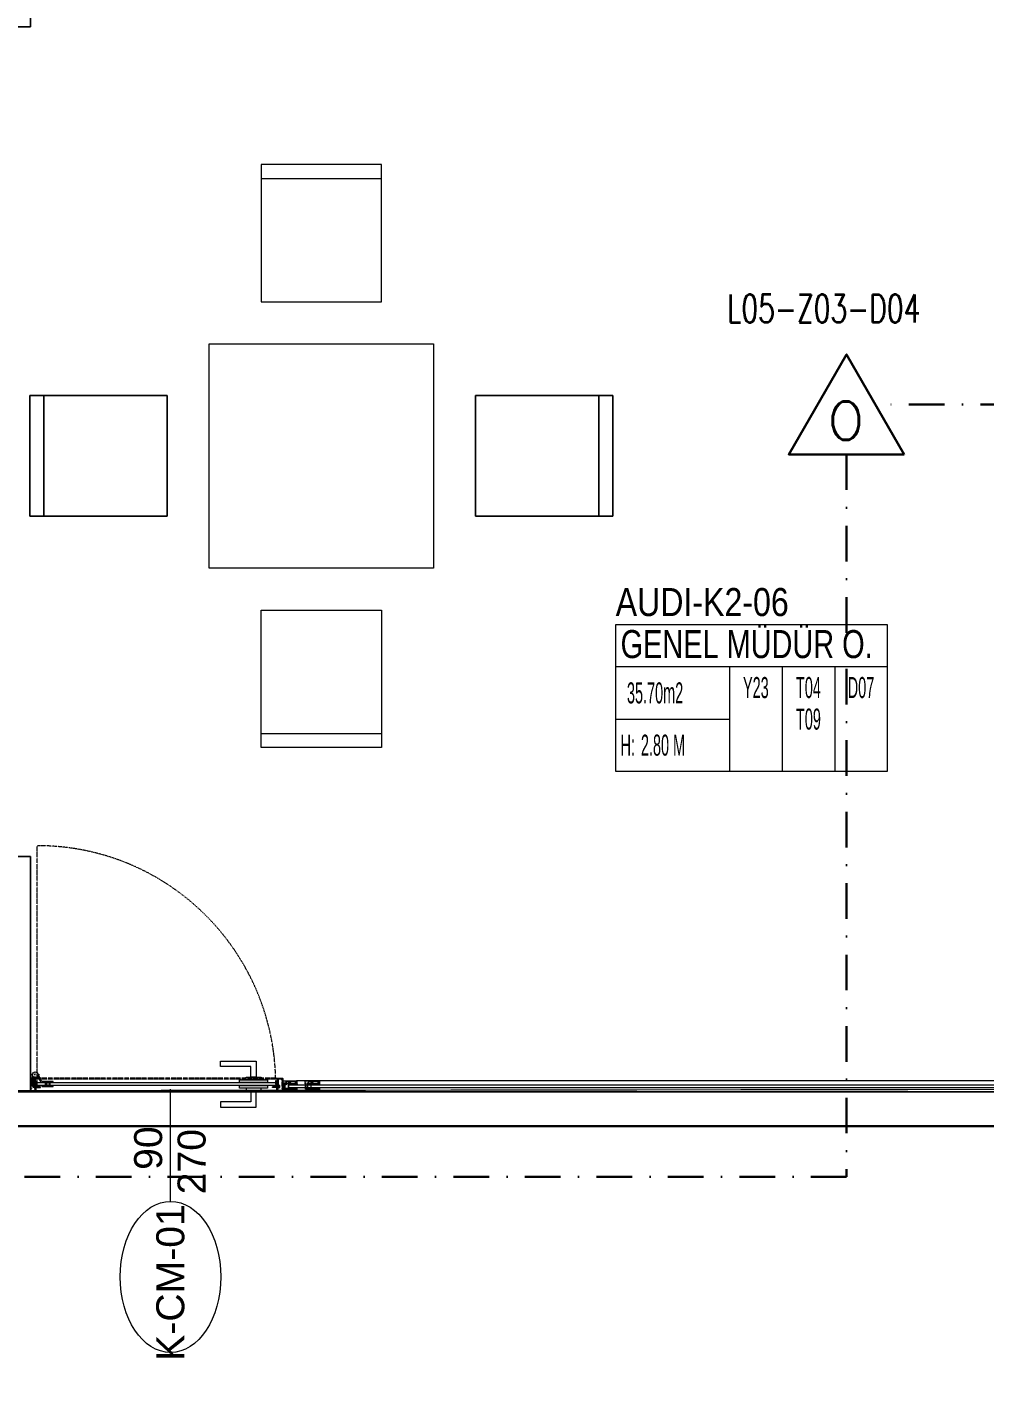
# Model space of a CAD drawing. Extents: x -1133 to 23780, y -1311 to 8245.
# Drawn here: x 14553.4 to 14894.9, y 2257.1 to 2742.8 of the extents above; entities that cross this region are included whole.
import ezdxf
from ezdxf.enums import TextEntityAlignment as Align

# ---------------------------------------------------------------- set-up
doc = ezdxf.new("R2010")
doc.units = 0
doc.header["$MEASUREMENT"] = 0
for name, pattern in [('DASHDOT', [25.4, 12.7, -6.35, 0, -6.35]), ('DOT2', [0.125, 0, -0.125]), ('HIDDEN', [0.375, 0.25, -0.125])]:
    doc.linetypes.add(name, pattern=pattern)
doc.layers.get('0').update_dxf_attribs({"color": 9, "lineweight": 9})
for name, color, linetype, lineweight in [('0 @ 1', 9, 'Continuous', 9), ('05', 9, 'Continuous', 9), ('06C', 9, 'Continuous', 9), ('06D', 9, 'Continuous', 9), ('07K', 9, 'Continuous', 9), ('10', 9, 'Continuous', 9), ('14', 9, 'Continuous', 9), ('15', 9, 'Continuous', 9), ('20', 9, 'DOT2', 9), ('21', 9, 'Continuous', 9), ('22', 8, 'Continuous', 9), ('35', 9, 'Continuous', 9), ('40B', 9, 'Continuous', 9), ('E-DEDEKTÖR NUMARALARI', 20, 'Continuous', 30), ('E-KABLO', 7, 'Continuous', 30), ('E-OPTİK DUMAN DEDEKTÖRÜ', 7, 'Continuous', 30)]:
    doc.layers.add(name, color=color, linetype=linetype, lineweight=lineweight)
doc.styles.add('Arial', font='arial.ttf', dxfattribs={"height": 2.5})
doc.styles.add('E-YAZI', font='txttw.shx')
doc.styles.add('MuuM_TEXT-STANDART', font='ARIALN.TTF')
pattern_1 = [(225, (-604.72494, -2171.82614), (-0.0883883476, 0.0883883476), []), (135, (-604.72494, -2171.82614), (0.0883883476, 0.0883883476), [])]

# ---------------------------------------------------------------- blocks, each defined once
blk = doc.blocks.new('0_doorno')
blk.add_lwpolyline([(4.5, 0), (12.5, 0)])
blk.add_ellipse((-0.891, 0), major_axis=(-5.391, 0), ratio=0.666667)
at = {"style": 'Arial'}
blk.add_attdef('YUKSEKLIK', text='', height=2, dxfattribs=at).set_placement((5, 12.3), align=Align.TOP_LEFT)
blk.add_attdef('KAPINO', text='', height=2, dxfattribs=at).set_placement((0, 0), align=Align.MIDDLE)
blk.add_attdef('GENISLIK', text='', height=2, dxfattribs=at).set_placement((5, -3.789), align=Align.BOTTOM_LEFT)
blk = doc.blocks.new('KAPI KODLARI 2. KAT')
at = {"layer": '22'}
ref = blk.add_blockref('0_doorno', (14604.5, 2301.47), dxfattribs=dict(at, xscale=5, yscale=5, zscale=5, rotation=90))
ref.add_attrib('KAPINO', 'K-CM-01', dxfattribs={"layer": '0', "height": 10, "rotation": 90, "style": 'Arial'}).set_placement((14604.41, 2295.01), align=Align.MIDDLE)
ref.add_attrib('GENISLIK', '90', dxfattribs={"layer": '0', "height": 10, "rotation": 90, "style": 'Arial'}).set_placement((14604.5, 2335.19), align=Align.BOTTOM_LEFT)
ref.add_attrib('YUKSEKLIK', '270', dxfattribs={"layer": '0', "height": 10, "rotation": 90, "style": 'Arial'}).set_placement((14607, 2326.47), align=Align.TOP_LEFT)
blk = doc.blocks.new('p-table_4')
for points in [[(-21.5, 55), (21.5, 55), (21.5, 104), (-21.5, 104)], [(-40, 40), (40, 40), (40, -40), (-40, -40)], [(-104, 21.5), (-55, 21.5), (-55, -21.5), (-104, -21.5)], [(-104, -21.5), (-55, -21.5), (-55, 21.5), (-104, 21.5)], [(104, 21.5), (55, 21.5), (55, -21.5), (104, -21.5)], [(104, -21.5), (55, -21.5), (55, 21.5), (104, 21.5)], [(-21.5, -55), (21.5, -55), (21.5, -104), (-21.5, -104)]]:
    blk.add_lwpolyline(points, close=True)
for points in [[(-21.5, 99), (21.5, 99)], [(-99, -21.5), (-99, 21.5)], [(-99, 21.5), (-99, -21.5)], [(99, -21.5), (99, 21.5)], [(99, 21.5), (99, -21.5)], [(-21.5, -99), (21.5, -99)]]:
    blk.add_lwpolyline(points)
blk = doc.blocks.new('0_roomno2-flat-2')
at = {"layer": '21'}
blk.add_lwpolyline([(96.88, -52.5), (0, -52.5), (0, 0), (96.88, 0)], close=True, dxfattribs=at)
for points in [[(0, -15), (96.88, -15)], [(40.62, -15), (40.62, -52.5)], [(59.38, -15), (59.38, -52.5)], [(78.12, -15), (78.12, -52.5)], [(0, -33.75), (40.62, -33.75)]]:
    blk.add_lwpolyline(points, dxfattribs=at)
at = {"layer": '21', "style": 'MuuM_TEXT-STANDART', "width": 0.6}
blk.add_text('H:', height=7.5, dxfattribs=at).set_placement((1.75, -43.04), align=Align.MIDDLE_LEFT)
at = {"layer": '21', "style": 'Arial'}
blk.add_attdef('ODANO', (0, 5.85), '', height=10, dxfattribs=at)
blk.add_attdef('MEKANADI', text='', height=10, dxfattribs=at).set_placement((1.75, -15), align=Align.BOTTOM_LEFT)
at = {"layer": '21', "style": 'MuuM_TEXT-STANDART', "width": 0.6}
for tag, p in [('YER01', (50, -22.5)), ('TAVAN01', (68.75, -22.5)), ('DUVAR01', (87.5, -22.5)), ('YER02', (50, -33.75)), ('TAVAN02', (68.75, -33.75)), ('DUVAR02', (87.5, -33.75)), ('YER03', (50, -45)), ('TAVAN03', (68.75, -45)), ('DUVAR03', (87.5, -45))]:
    blk.add_attdef(tag, text='', height=7.5, dxfattribs=at).set_placement(p, align=Align.MIDDLE_CENTER)
for tag, p in [('M2', (1.75, -24.38)), ('TEMIZTAVANYUKSEKLIGI', (9, -43.04))]:
    blk.add_attdef(tag, text='', height=7.5, dxfattribs=at).set_placement(p, align=Align.MIDDLE_LEFT)
blk = doc.blocks.new('alannnn')
at = {"layer": '40B'}
blk.add_attdef('A', (0, 0), '', height=2.5, dxfattribs=at)
blk = doc.blocks.new('p-strahle-alüminyumdoğramaprofili')
at = {"layer": '10'}
h = blk.add_hatch(dxfattribs=at)
h.set_pattern_fill('NET', color=256, angle=315, style=0)
h.set_pattern_definition(pattern_1)
h.paths.add_polyline_path([(-4.62, 2.65), (-4.68, 2.65), (-4.72, 2.75), (-4.72, 2.8), (-4.69, 2.8), (-4.69, 2.92), (-4.98, 2.92), (-4.98, 2.8), (-4.95, 2.8), (-4.99, 2.65), (-5.08, 2.66), (-5.25, 2.28), (-5.14, 2.28), (-5.14, 2.33), (-4.98, 2.52, 0.2599), (-4.9, 2.28), (-4.66, 2.28, 0.382682)])
h.paths.add_polyline_path([(-4.86, 2.52), (-4.67, 2.52, -2.16717)], flags=16)
h = blk.add_hatch(dxfattribs=at)
h.set_pattern_fill('NET', color=256, angle=315, style=0)
h.set_pattern_definition(pattern_1)
h.paths.add_polyline_path([(-4.62, 0.88), (-4.68, 0.88), (-4.72, 0.77), (-4.72, 0.73), (-4.69, 0.73), (-4.69, 0.6), (-4.98, 0.6), (-4.98, 0.73), (-4.95, 0.73), (-4.99, 0.88), (-5.08, 0.87), (-5.25, 1.24), (-5.14, 1.24), (-5.14, 1.2), (-4.98, 1.01, -0.2599), (-4.9, 1.24), (-4.66, 1.24, -0.382682)])
h.paths.add_polyline_path([(-4.86, 1), (-4.67, 1, 2.16717)], flags=16)
h = blk.add_hatch(dxfattribs=at)
h.set_pattern_fill('NET', color=256, angle=315, style=0)
h.set_pattern_definition([(225, (-608.45214, -2173.53612), (-0.0883883476, 0.0883883476), []), (135, (-608.45214, -2173.53612), (0.0883883476, 0.0883883476), [])])
h.paths.add_polyline_path([(-3.45, 2.28), (-3.45, 2.57), (-4.49, 2.57), (-4.49, 2.28)])
h = blk.add_hatch(dxfattribs=at)
h.set_pattern_fill('NET', color=256, angle=315, style=0)
h.set_pattern_definition([(225, (-608.45214, -2180.04526), (-0.0883883476, 0.0883883476), []), (135, (-608.45214, -2180.04526), (0.0883883476, 0.0883883476), [])])
h.paths.add_polyline_path([(-3.45, 0.93), (-3.45, 1.24), (-4.49, 1.24), (-4.49, 0.93)])
h = blk.add_hatch(dxfattribs=at)
h.set_pattern_fill('NET', color=256, angle=315, style=0)
h.set_pattern_definition([(225, (-629.50454, -2177.58922), (-0.0883883476, 0.0883883476), []), (135, (-629.50454, -2177.58922), (0.0883883476, 0.0883883476), [])])
h.paths.add_polyline_path([(0, 0.68), (0, 1.75), (-0.18, 1.75), (-0.18, 0.68)])
for points in [[(-5.08, 2.66), (-5.25, 2.28)], [(-5.09, 0.88), (-5.25, 1.24)], [(-4.98, 2.52), (-5.14, 2.33), (-5.14, 2.28)], [(-4.98, 1.01), (-5.14, 1.2), (-5.14, 1.24)], [(-4.92, 3.6), (-4.92, 3.16), (-4.61, 3.16), (-4.61, 2.87), (-4.52, 2.87), (-4.62, 2.65), (-4.68, 2.65), (-4.72, 2.75), (-4.72, 2.8), (-4.69, 2.8), (-4.69, 3.05), (-4.98, 3.05), (-4.98, 2.8), (-4.95, 2.8), (-4.99, 2.65), (-5.08, 2.66), (-5.07, 3.76), (-0.11, 3.76)], [(-4.69, 2.92), (-4.98, 2.92)], [(-4.71, 0.6), (-4.98, 0.6)], [(-2.83, 0.2), (-2.67, 0.2), (-2.67, -0.04), (-4.87, -0.04), (-4.87, 0.19), (-4.57, 0.19), (-4.57, 0.73), (-2.67, 0.73)], [(-4.52, 2.87), (-4.49, 2.87), (-4.49, 2.26)], [(-4.49, 0.93), (-4.49, 0.93), (-4.49, 1.26)], [(-3.45, 2.26), (-3.45, 2.57)], [(-3.45, 1.26), (-3.45, 0.93)], [(-2.08, 0.93), (-2.08, 2.57)], [(-0.18, 0.68), (0, 0.68), (0, 1.75)], [(-0.18, 1.75), (0, 1.75)]]:
    blk.add_lwpolyline(points, dxfattribs=at)
for points in [[(-0.18, 2.74), (-0.18, 2.21), (0, 2.21), (0, 2.08), (-0.18, 2.08), (-0.18, 0.43), (0, 0.43), (0, 0), (-0.12, 0), (-0.12, -0.24), (-5.09, -0.24), (-5.09, 0.88), (-4.98, 0.88), (-4.94, 0.7), (-4.99, 0.7), (-4.99, 0.33), (-4.71, 0.33), (-4.71, 0.88), (-4.56, 0.88), (-4.52, 0.93), (-1.28, 0.93), (-1.2, 1.22), (-0.9, 1.22), (-0.9, 0.62), (-0.58, 0.62), (-0.58, 2.74)], [(-2.03, 0.78), (-1.35, 0.78), (-1.35, 0.08), (-1.28, 0.04), (-1.28, -0.04), (-2.09, -0.04), (-2.09, 0.1), (-2.03, 0.15)]]:
    blk.add_lwpolyline(points, close=True, dxfattribs=at)
for points in [[(-0.57, 3.26), (-0.57, 3.62), (-4.89, 3.62), (-4.89, 3.65, 0.561743), (-4.97, 3.66, 0.595966), (-4.92, 3.6, -2.204878)], [(-4.67, 2.52), (-4.86, 2.52, 1)], [(-4.67, 1), (-4.86, 1, -1)], [(-4.61, 2.87), (-4.49, 3.45, -0.833203), (-4.18, 3.44, -0.447088)], [(-4.49, 2.57), (-1.23, 2.57, -0.414214), (-0.9, 2.25), (-0.9, 1.22)], [(-4.18, 3.44), (-4.18, 2.99, 0.414214), (-4.07, 2.89), (-0.82, 2.89), (-0.82, 3.62)], [(-2.67, 0.73), (-2.67, 0.32), (-2.83, 0.32, 1), (-2.83, 0.2, -1)], [(-0.11, 3.76), (-0.11, 3.62), (-0.45, 3.62), (-0.45, 3.14, -1), (-0.66, 3.14)], [(-0.66, 3.14, -0.305404), (-0.57, 3.26, -5.773092)]]:
    blk.add_lwpolyline(points, format="xyb", dxfattribs=at)
for centre, radius, start, end in [((-4.73, 2.47), 0.253, 168.6676, 234.1258), ((-4.73, 1.06), 0.253, 125.8742, 191.3324), ((-4.77, 2.44), 0.125, 139.5402, 40.4598), ((-4.77, 1.08), 0.125, 319.5402, 220.4598), ((-4.84, 2.48), 0.273, 305.9738, 36.4289), ((-4.84, 1.04), 0.273, 323.5711, 54.0262)]:
    blk.add_arc(centre, radius, start, end, dxfattribs=at)
blk = doc.blocks.new('*U352')
at = {"layer": '06D'}
for points in [[(4.95, 4), (521.04, 4)], [(4.95, 0), (521.02, 0)]]:
    blk.add_lwpolyline(points, dxfattribs=at)
at = {"layer": '15'}
for points in [[(1.96, 2.5), (524.03, 2.5)], [(524.03, 1.5), (1.96, 1.5)]]:
    blk.add_lwpolyline(points, dxfattribs=at)
at = {"layer": '0 @ 1', "linetype": 'Continuous', "xscale": -1}
blk.add_blockref('p-strahle-alüminyumdoğramaprofili', (-0.12, 0.24), dxfattribs=at)
at = {"layer": '0 @ 1', "linetype": 'Continuous'}
blk.add_blockref('p-strahle-alüminyumdoğramaprofili', (526.11, 0.24), dxfattribs=at)
blk = doc.blocks.new('g-kapı kolu-p')
for points in [[(11.85, 8.21), (-0.95, 8.21), (-0.95, 2.41), (0.95, 2.41), (0.95, 6.31), (11.85, 6.31), (11.85, 8.21)], [(11.85, -8.21), (-0.95, -8.21), (-0.95, -2.41), (0.95, -2.41), (0.95, -6.31), (11.85, -6.31), (11.85, -8.21)]]:
    blk.add_lwpolyline(points)
for points in [[(-5, 0.5), (5, 0.5), (5, 1.5), (-5, 1.5)], [(-2.65, 1.5), (2.65, 1.5), (2.65, 2.41), (-2.65, 2.41)], [(-5, -1.5), (5, -1.5), (5, -0.5), (-5, -0.5)], [(-2.65, -1.5), (2.65, -1.5), (2.65, -2.41), (-2.65, -2.41)]]:
    blk.add_lwpolyline(points, close=True)
blk = doc.blocks.new('k-cambölme-kapı-p')
at = {"layer": '10'}
h = blk.add_hatch(dxfattribs=at)
h.set_pattern_fill('NET', color=256, angle=135, style=0)
h.set_pattern_definition([(135, (3753.7029, 560.85184), (-0.0883883476, -0.0883883476), []), (225, (3753.7029, 560.85184), (0.0883883476, -0.0883883476), [])])
h.paths.add_polyline_path([(2.08, -0.06), (2.08, 0.02), (2.07, 0.04), (2.05, 0.07), (2.01, 0.09), (1.98, 0.1), (1.97, 0.1), (1.97, -0.29), (1.94, -0.29), (1.94, -0.43), (1.88, -0.49), (1.67, -0.49), (1.82, -0.29), (1.73, -0.29), (1.53, -0.5), (1.44, -0.5), (1.62, -0.32), (1.62, -0.29), (1.51, -0.29), (1.34, -0.42), (1.32, -0.44), (1.3, -0.48), (1.29, -0.51), (1.26, -0.57), (1.26, -0.31), (1.32, -0.29), (1.23, -0.29), (1.23, -0.53), (1.23, -0.59), (1.24, -0.62), (1.26, -0.64), (3.47, -0.64), (3.47, -0.58), (3.38, -0.35), (3.38, -0.3), (3.42, -0.25), (3.42, -0.2), (3.38, -0.16), (2.73, -0.16), (2.74, -0.2), (2.91, -0.2, -1), (2.91, -0.25)])
h.paths.add_polyline_path([(2.05, -0.18), (2.05, -0.21), (2.08, -0.23), (2.11, -0.24), (2.15, -0.25), (2.95, -0.27), (2.92, -0.29), (2.55, -0.29), (2.54, -0.31), (2.52, -0.33), (2.5, -0.34), (2.48, -0.34), (2.46, -0.34), (2.44, -0.32), (2.42, -0.3), (2.08, -0.3), (1.99, -0.11), (1.99, -0.07), (2.05, -0.07)], flags=16)
h.paths.add_polyline_path([(2.41, -0.34), (2.51, -0.5), (2.08, -0.5), (2.08, -0.34)], flags=16)
h.paths.add_polyline_path([(2.55, -0.33), (2.89, -0.33), (2.94, -0.33), (3.28, -0.34, 0.166992), (3.34, -0.55), (2.72, -0.55), (2.55, -0.36)], flags=16)
h.paths.add_polyline_path([(3.02, -0.22), (3.02, -0.2), (3.33, -0.2, 0.10606), (3.29, -0.33), (3.01, -0.27)], flags=16)
h = blk.add_hatch(dxfattribs=at)
h.set_pattern_fill('NET', color=256, angle=135, style=0)
h.set_pattern_definition([(45, (474.94443, 2280.71206), (0.0883883476, -0.0883883476), []), (315, (474.94443, 2280.71206), (-0.0883883476, -0.0883883476), [])])
h.paths.add_polyline_path([(87.27, -0.16), (87.26, -0.2), (87.09, -0.2, 1), (87.09, -0.25), (87.92, -0.25), (87.92, -0.01), (87.93, 0.03), (87.96, 0.05), (88, 0.07), (88.03, 0.07), (88.03, -0.29), (88.06, -0.29), (88.06, -0.43), (88.12, -0.49), (88.33, -0.49), (88.18, -0.29), (88.27, -0.29), (88.47, -0.5), (88.56, -0.5), (88.38, -0.32), (88.38, -0.29), (88.49, -0.29), (88.66, -0.42), (88.68, -0.44), (88.7, -0.48), (88.71, -0.51), (88.74, -0.57), (88.74, -0.31), (88.68, -0.29), (88.77, -0.29), (88.77, -0.53), (88.77, -0.59), (88.76, -0.62), (88.74, -0.64), (86.53, -0.64), (86.53, -0.58), (86.62, -0.35), (86.62, -0.3), (86.58, -0.25), (86.58, -0.2), (86.62, -0.16)])
h.paths.add_polyline_path([(87.28, -0.55), (87.45, -0.36), (87.45, -0.33), (87.11, -0.33), (87.06, -0.33), (87.03, -0.31), (86.99, -0.27), (86.98, -0.22), (86.98, -0.2), (86.67, -0.2, -0.292264), (86.66, -0.55)], flags=16)
h.paths.add_polyline_path([(87.48, -0.51), (87.59, -0.51), (87.53, -0.43)], flags=16)
h.paths.add_polyline_path([(87.56, -0.4), (87.69, -0.5), (87.92, -0.5), (87.92, -0.34), (87.59, -0.34)], flags=16)
h.paths.add_polyline_path([(87.62, -0.53), (87.71, -0.62), (87.71, -0.53)], flags=16)
at = {"layer": '10', "linetype": 'DASHDOT', "ltscale": 0.05}
for points in [[(1.71, 2.14), (1.71, 4.9)], [(3.22, 3.63), (0.2, 3.63)], [(6.13, 1.44), (6.13, -0.55)]]:
    blk.add_lwpolyline(points, dxfattribs=at)
at = {"layer": '10'}
for points in [[(1.97, -0.29), (1.97, 2.13), (2.05, 2.13), (2.05, 2.28, 0.414214), (1.89, 2.44), (0.08, 2.44, 0.414214), (0, 2.36), (0, -2.36, 0.414214), (0.08, -2.44), (2.05, -2.44), (2.05, -2.25), (2.05, -2.23), (2.05, -2.23), (2.05, -2.23), (2.05, -2.23), (2.05, -2.23), (2.05, -0.89)], [(88.03, -0.29), (88.03, 2.13), (87.95, 2.13), (87.95, 2.28, -0.414214), (88.11, 2.44), (89.92, 2.44, -0.414214), (90, 2.36), (90, -2.36, -0.414214), (89.92, -2.44), (87.95, -2.44), (87.95, -2.25), (87.95, -2.23), (87.95, -2.23), (87.95, -2.23), (87.95, -2.23), (87.95, -2.23), (87.95, -0.89)], [(1.51, -0.29), (1.34, -0.42), (1.32, -0.44), (1.3, -0.48), (1.29, -0.51), (1.26, -0.57), (1.26, -0.31), (1.32, -0.29), (1.23, -0.29), (1.23, -0.53), (1.23, -0.59), (1.24, -0.62), (1.26, -0.64), (3.47, -0.64), (3.47, -0.58), (3.38, -0.35), (3.38, -0.3), (3.42, -0.25), (3.42, -0.2), (3.38, -0.16), (2.73, -0.16), (2.74, -0.2), (2.91, -0.2, -1), (2.91, -0.25, -1)], [(88.49, -0.29), (88.66, -0.42), (88.68, -0.44), (88.7, -0.48), (88.71, -0.51), (88.74, -0.57), (88.74, -0.31), (88.68, -0.29), (88.77, -0.29), (88.77, -0.53), (88.77, -0.59), (88.76, -0.62), (88.74, -0.64), (86.53, -0.64), (86.53, -0.58), (86.62, -0.35), (86.62, -0.3), (86.58, -0.25), (86.58, -0.2), (86.62, -0.16), (87.27, -0.16), (87.26, -0.2), (87.09, -0.2, 1), (87.09, -0.25, 1)], [(86.66, -0.55), (87.28, -0.55), (87.45, -0.36), (87.45, -0.33), (87.11, -0.33), (87.06, -0.33), (87.03, -0.31), (86.99, -0.27), (86.98, -0.22), (86.98, -0.2), (86.67, -0.2, 1)]]:
    blk.add_lwpolyline(points, format="xyb", dxfattribs=at)
for points in [[(1.82, 2.27), (0.16, 2.27), (0.16, 2.03), (0.38, 2.03), (0.38, 1.92), (0.22, 1.92), (0.22, 1.16), (0.35, 1.16), (0.35, -0.41), (0.22, -0.41), (0.22, -1.23), (0.36, -1.23), (0.36, -1.38), (0.16, -1.38), (0.16, -2.24), (1.82, -2.24), (1.82, -1.72), (1.62, -1.72), (1.62, -1.58), (1.82, -1.58), (1.82, -1.37), (1.61, -1.37), (1.61, -1.24), (1.74, -1.24), (1.74, -0.85), (1.06, -0.85), (1.06, -0.13), (1.5, -0.13), (1.5, 1.92), (1.57, 2.03), (1.82, 2.03), (1.82, 2.27)], [(0.69, 3.63), (0.69, 2.44)], [(0.69, 2.27), (0.69, -0.24), (1.06, -0.24)], [(1.06, 2.44), (1.06, 2.86)], [(1.06, -0.13), (1.06, 2.27)], [(1.5, 1.92), (1.06, 1.92)], [(1.17, 1.92), (1.17, -0.13)], [(2.91, -0.25), (2.08, -0.06), (2.08, 0.02), (2.07, 0.04), (2.05, 0.07), (2.01, 0.09), (1.98, 0.1), (1.97, 0.1)], [(3.84, 0.88), (2.63, 3.22)], [(4.07, 1.27), (2.67, 3.99)], [(8.14, 0.88), (8.14, 1.27), (4.07, 1.27)], [(5.3, 0.88), (5.3, -0.16)], [(5.5, 1.27), (5.77, 0.97), (5.77, 0.88)], [(5.59, 0.88), (5.59, -0.16)], [(6.76, 1.27), (6.49, 0.97), (6.49, 0.88)], [(6.67, 0.88), (6.67, -0.16)], [(6.96, 0.88), (6.96, -0.16)], [(87.09, -0.25), (87.92, -0.25), (87.92, -0.01), (87.93, 0.03), (87.96, 0.05), (88, 0.07), (88.03, 0.07)], [(88.18, 2.27), (89.84, 2.27), (89.84, 2.03), (89.62, 2.03), (89.62, 1.92), (89.78, 1.92), (89.78, 1.16), (89.65, 1.16), (89.65, -0.41), (89.78, -0.41), (89.78, -1.23), (89.64, -1.23), (89.64, -1.38), (89.84, -1.38), (89.84, -2.24), (88.18, -2.24), (88.18, -1.72), (88.38, -1.72), (88.38, -1.58), (88.18, -1.58), (88.18, -1.37), (88.39, -1.37), (88.39, -1.24), (88.26, -1.24), (88.26, -0.85), (88.94, -0.85), (88.94, -0.13), (88.5, -0.13), (88.5, 1.92), (88.43, 2.03), (88.18, 2.03), (88.18, 2.27)], [(2.05, -0.89), (3.59, -0.89), (3.59, -0.64), (1.23, -0.64), (1.23, -0.29), (1.97, -0.29)], [(1.62, -0.29), (1.62, -0.32), (1.44, -0.5), (1.53, -0.5), (1.73, -0.29)], [(1.82, -0.29), (1.67, -0.49), (1.88, -0.49), (1.94, -0.43), (1.94, -0.29)], [(3.34, -0.55), (2.72, -0.55), (2.55, -0.36), (2.55, -0.33), (2.89, -0.33), (2.94, -0.33)], [(3.28, -0.34), (3.28, -0.34), (2.94, -0.33)], [(3.01, -0.27), (3.02, -0.22), (3.02, -0.2), (3.33, -0.2)], [(3.01, -0.27), (3.29, -0.33), (3.29, -0.33)], [(4.06, -0.16), (4.06, -0.55), (8.14, -0.55)], [(8.14, -0.55), (8.14, -0.16)], [(87.95, -0.89), (86.41, -0.89), (86.41, -0.64), (88.77, -0.64), (88.77, -0.29), (88.03, -0.29)], [(87.59, -0.51), (87.53, -0.43), (87.48, -0.51), (87.59, -0.51)], [(88.18, -0.29), (88.33, -0.49), (88.12, -0.49), (88.06, -0.43), (88.06, -0.29)], [(88.38, -0.29), (88.38, -0.32), (88.56, -0.5), (88.47, -0.5), (88.27, -0.29)]]:
    blk.add_lwpolyline(points, dxfattribs=at)
for points in [[(1.99, -0.07), (2.05, -0.07), (2.05, -0.18), (2.05, -0.21), (2.08, -0.23), (2.11, -0.24), (2.15, -0.25), (2.95, -0.27), (2.92, -0.29), (2.55, -0.29), (2.54, -0.31), (2.52, -0.33), (2.5, -0.34), (2.48, -0.34), (2.46, -0.34), (2.44, -0.32), (2.42, -0.3), (2.08, -0.3), (1.99, -0.11)], [(2.08, -0.5), (2.08, -0.34), (2.41, -0.34), (2.51, -0.5), (2.51, -0.5)], [(87.92, -0.5), (87.92, -0.34), (87.59, -0.34), (87.56, -0.4), (87.69, -0.5)], [(87.62, -0.53), (87.71, -0.53), (87.71, -0.62)]]:
    blk.add_lwpolyline(points, close=True, dxfattribs=at)
blk.add_circle((1.71, 3.65), 1.02, dxfattribs=at)
for centre, start, end in [((3.6, -0.37), 176.143, 214.0649), ((3.6, -0.37), 148.8979, 173.1144), ((86.4, -0.37), 325.9351, 31.1021)]:
    blk.add_arc(centre, 0.322, start, end, dxfattribs=at)
at = {"layer": '15', "linetype": 'DOT2'}
blk.add_lwpolyline([(2.48, 0.36), (2.48, 85.36)], dxfattribs=at)
at = {"layer": '15'}
blk.add_lwpolyline([(2.58, 0.88), (87.42, 0.88), (87.52, 0.78), (87.52, -0.05), (87.42, -0.16), (2.58, -0.16), (2.58, -0.16), (2.48, -0.05), (2.48, 0.78), (2.58, 0.88)], dxfattribs=at)
at = {"layer": '15', "linetype": 'DOT2'}
blk.add_arc((2.48, 0.36), 85.04, 0, 90, dxfattribs=at)
at = {"layer": '20'}
for p, q in [((87.95, 2.43), (2.05, 2.43)), ((87.95, 2.13), (2.05, 2.13)), ((87.95, -2.23), (2.05, -2.23)), ((87.95, -2.44), (2.05, -2.44))]:
    blk.add_line(p, q, dxfattribs=at)
at = {"layer": '06C', "xscale": -1}
blk.add_blockref('g-kapı kolu-p', (79.64, 0.38), dxfattribs=at)
blk = doc.blocks.new('p-2. kat planı')
at = {"layer": '14'}
blk.add_lwpolyline([(14677, 2819.3), (14677, 2803), (14675, 2803), (14554.5, 2803), (14554.5, 2743), (14489.5, 2743), (14489.5, 2447), (14554.5, 2447), (14554.5, 2363), (14470.5, 2363), (14470.5, 2447)], dxfattribs=at)
at = {"layer": '40B'}
blk.add_lwpolyline([(13052.5, 1837.5), (13052.5, 1065.5), (13054.42, 1065.5, -0.152186), (16671.45, 2158.21), (16671.45, 2226.09), (16672.5, 2226.09), (16672.5, 2372.5), (15945, 2372.5), (15945, 2365), (14187.5, 2363), (14187.5, 2825), (13845, 2825), (13845, 1845), (13845, 1837.5)], format="xyb", close=True, dxfattribs=at)
blk.add_lwpolyline([(14480.5, 2825), (15254.5, 2825), (15254.5, 2364.21), (14480.5, 2363.33)], close=True, dxfattribs=at)
ref = blk.add_blockref('0_roomno2-flat-2', (14763.27, 2529.76))
ref.add_attrib('ODANO', 'AUDI-K2-06', dxfattribs={"layer": '21', "height": 10, "style": 'MuuM_TEXT-STANDART'}).set_placement((14763.27, 2529.76), align=Align.BOTTOM_LEFT)
ref.add_attrib('MEKANADI', 'GENEL MÜDÜR O.', dxfattribs={"layer": '21', "height": 10, "style": 'MuuM_TEXT-STANDART', "width": 0.9}).set_placement((14765.02, 2514.76), align=Align.BOTTOM_LEFT)
ref.add_attrib('TEMIZTAVANYUKSEKLIGI', '2.80 M', dxfattribs={"layer": '21', "height": 7.5, "style": 'MuuM_TEXT-STANDART', "width": 0.6}).set_placement((14772.27, 2486.72), align=Align.MIDDLE_LEFT)
ref.add_attrib('YER01', 'Y23', dxfattribs={"layer": '21', "height": 7.5, "style": 'MuuM_TEXT-STANDART', "width": 0.6}).set_placement((14813.27, 2507.26), align=Align.MIDDLE_CENTER)
ref.add_attrib('TAVAN01', 'T04', dxfattribs={"layer": '21', "height": 7.5, "style": 'MuuM_TEXT-STANDART', "width": 0.6}).set_placement((14832.02, 2507.26), align=Align.MIDDLE_CENTER)
ref.add_attrib('DUVAR01', 'D07', dxfattribs={"layer": '21', "height": 7.5, "style": 'MuuM_TEXT-STANDART', "width": 0.6}).set_placement((14850.77, 2507.26), align=Align.MIDDLE_CENTER)
ref.add_attrib('TAVAN02', 'T09', dxfattribs={"layer": '21', "height": 7.5, "style": 'MuuM_TEXT-STANDART', "width": 0.6}).set_placement((14832.02, 2496.01), align=Align.MIDDLE_CENTER)
at = {"linetype": 'Continuous', "rotation": 180}
blk.add_blockref('*U352', (15170.49, 2367), dxfattribs=at)
at = {"layer": '07K'}
blk.add_blockref('k-cambölme-kapı-p', (14554.5, 2365.44), dxfattribs=at)
at = {"layer": '40B'}
ref = blk.add_blockref('alannnn', (14767.29, 2499.35), dxfattribs=at)
ref.add_attrib('A', '35.70m2', dxfattribs={"layer": '21', "height": 7.5, "style": 'MuuM_TEXT-STANDART', "width": 0.6}).set_placement((14767.29, 2499.35), align=Align.BOTTOM_LEFT)
blk = doc.blocks.new('100_OPTİK DUMAN DEDEKTÖRÜ 085')
at = {"layer": 'E-OPTİK DUMAN DEDEKTÖRÜ', "color": 4}
blk.add_lwpolyline([(2.059, 0), (0, 3.566), (-2.059, 0)], close=True, dxfattribs=at)
at = {"layer": 'E-OPTİK DUMAN DEDEKTÖRÜ', "color": 3, "style": 'E-YAZI'}
blk.add_text('O', height=1.36, dxfattribs=at).set_placement((-0.022, 1.201), align=Align.MIDDLE)

msp = doc.modelspace()

# ---------------------------------------------------------------- linework, layer by layer
at = {"layer": '20', "linetype": 'HIDDEN'}
for points in [[(13074.5, 1250.48, -0.146575), (16650.5, 2301.36, -0.146575)], [(13074.5, 1209.1, -0.147553), (16652.5, 2266.71)]]:
    msp.add_lwpolyline(points, format="xyb", dxfattribs=at)
at = {"layer": '35'}
msp.add_lwpolyline([(16650.5, 2363), (16650.5, 2272.98, 0.147272), (13074.5, 1216.59), (13074.5, 1835), (13854.5, 1835), (13854.5, 2483.5), (13840.44, 2489.8), (13837.5, 2489.8), (13837.5, 2570.2), (13840.5, 2570.2), (13854.5, 2576.5), (13854.5, 2580), (13854.5, 2657), (13835.5, 2657), (13835.5, 2763), (13854.5, 2763), (13854.5, 2803), (14182.5, 2803), (14182.5, 2363)], format="xyb", close=True, dxfattribs=at)
msp.add_lwpolyline([(14487.5, 2447), (14487.5, 2743), (14554.5, 2743), (14554.5, 2803), (15170.5, 2803), (15170.5, 2743), (15254.5, 2743), (15254.5, 2803), (15870.5, 2803), (15870.5, 2743), (15935.5, 2743), (15935.5, 2447), (15870.5, 2447), (15870.5, 2363), (15254.5, 2363), (15254.5, 2447), (15170.5, 2447), (15170.5, 2363), (14554.5, 2363), (14554.5, 2447)], close=True, dxfattribs=at)
at = {"layer": 'E-KABLO', "color": 6, "linetype": 'DASHDOT'}
for p, q in [((15569.06, 2608.27), (14855.9, 2608.27)), ((14845.6, 2590.45), (14845.6, 2332.75)), ((14845.6, 2332.75), (14020.68, 2332.75))]:
    msp.add_line(p, q, dxfattribs=at)
at = {"layer": 'E-KABLO', "color": 5, "linetype": 'Continuous'}
msp.add_line((13904.97, 2350.76), (15200.39, 2350.76), dxfattribs=at)

# ---------------------------------------------------------------- block references
msp.add_blockref('p-2. kat planı', (0, 0))
at = {"linetype": 'Continuous', "rotation": 180}
for p in [(15170.62, 2367), (15178.62, 2367)]:
    msp.add_blockref('*U352', p, dxfattribs=at)
at = {"layer": '05'}
msp.add_blockref('p-table_4', (14658.27, 2589.89), dxfattribs=at)
at = {"layer": '22'}
msp.add_blockref('KAPI KODLARI 2. KAT', (0, 0), dxfattribs=at)
at = {"layer": 'E-OPTİK DUMAN DEDEKTÖRÜ', "xscale": 10, "yscale": 10, "zscale": 10}
msp.add_blockref('100_OPTİK DUMAN DEDEKTÖRÜ 085', (14845.6, 2590.45), dxfattribs=at)

# ---------------------------------------------------------------- texts
at = {"layer": 'E-DEDEKTÖR NUMARALARI', "style": 'E-YAZI', "width": 0.7}
msp.add_text('L05-Z03-D04', height=10, dxfattribs=at).set_placement((14802.98, 2637.5))

doc.saveas('drawing.dxf')
